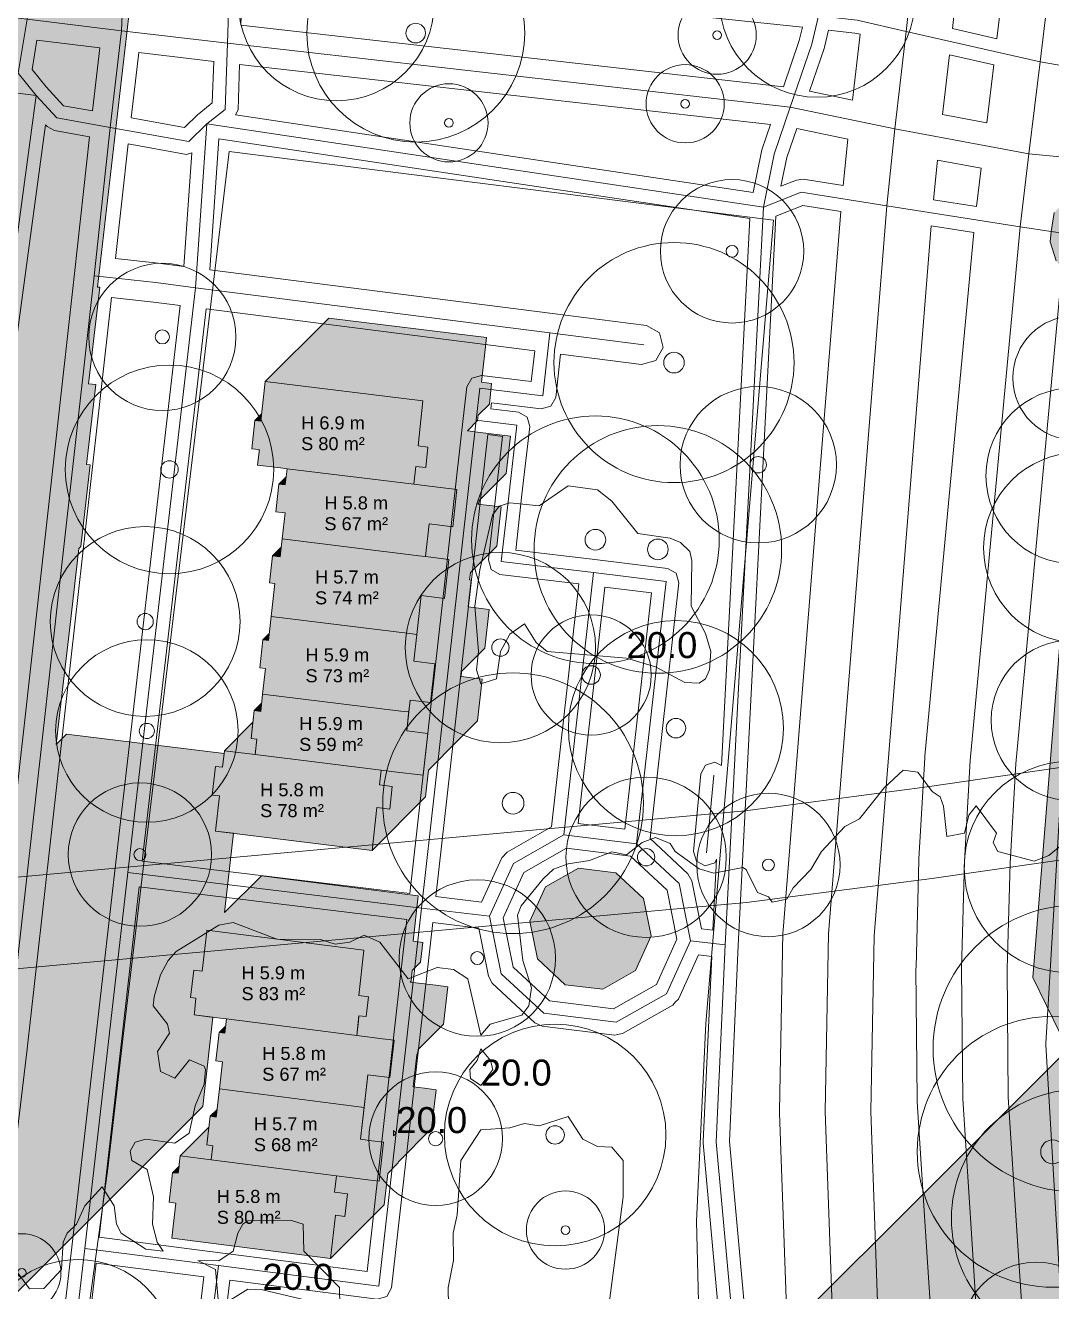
# Model space of a CAD drawing. Header units: metres. Extents: x -8 to 1190, y -11 to 1223.
# Drawn here: x 403.7 to 482.4, y 582.8 to 680 of the extents above; entities that cross this region are included whole.
import ezdxf

# ---------------------------------------------------------------- set-up
doc = ezdxf.new("R2010")
doc.units = ezdxf.units.M
doc.header["$MEASUREMENT"] = 0
for name, color, linetype, lineweight, true_color in [('TPX_BUILDING_AREAS_TEXT', 7, 'CONTINUOUS', 0, 0x000000), ('TPX_BUILDING_HEIGHTS_TEXT', 7, 'CONTINUOUS', 0, 0x000000), ('TPX_BUILDINGS', 7, 'CONTINUOUS', 0, 0x000000), ('TPX_BUILDINGS_HATCH', 7, 'CONTINUOUS', 0, 0xf0f0f0), ('TPX_BUILDINGS_SHADOWS_HATCH', 7, 'CONTINUOUS', 0, 0x000000), ('TPX_BUILDINGS_SHADOWS_OUTLINES', 7, 'CONTINUOUS', 0, 0x000000), ('TPX_CADASTRES', 7, 'CONTINUOUS', 0, 0x646464), ('TPX_CONTOUR_LINES_5M', 7, 'CONTINUOUS', 0, 0x969696), ('TPX_CONTOUR_LINES_5M_TEXT', 7, 'CONTINUOUS', 0, 0x000000), ('TPX_RAILWAYS_AXES', 7, 'CONTINUOUS', 0, 0x464646), ('TPX_ROADS_AXES', 7, 'CONTINUOUS', 0, 0x323232), ('TPX_ROADS_CONTOURS', 7, 'CONTINUOUS', 0, 0x646464), ('TPX_VEGETATION_GREEN_SPACES', 7, 'CONTINUOUS', 0, 0x58ba48), ('TPX_VEGETATION_GREEN_SPACES_HATCH', 7, 'CONTINUOUS', 0, 0x58ba48), ('TPX_VEGETATION_TREES_INDIVIDUAL', 7, 'CONTINUOUS', 0, 0x136734)]:
    doc.layers.add(name, color=color, linetype=linetype, lineweight=lineweight, true_color=true_color)
doc.styles.add('TPX_TEXTE', font='arial.ttf')

# ---------------------------------------------------------------- blocks, each defined once
blk = doc.blocks.new('TREETR007_CR075')
at = {"layer": 'TPX_VEGETATION_TREES_INDIVIDUAL'}
for radius in [7.5, 0.708]:
    blk.add_circle((0, 0, 0.036), radius, dxfattribs=at)
blk = doc.blocks.new('TREETR009_CR099')
at = {"layer": 'TPX_VEGETATION_TREES_INDIVIDUAL'}
for radius in [9.9, 0.917]:
    blk.add_circle((0, 0, 0.036), radius, dxfattribs=at)
blk = doc.blocks.new('TREETR006_CR070')
at = {"layer": 'TPX_VEGETATION_TREES_INDIVIDUAL'}
for radius in [7, 0.583]:
    blk.add_circle((0, 0, 0.036), radius, dxfattribs=at)
blk = doc.blocks.new('TREETR003_CR030')
at = {"layer": 'TPX_VEGETATION_TREES_INDIVIDUAL'}
for radius in [3, 0.333]:
    blk.add_circle((0, 0, 0.036), radius, dxfattribs=at)
blk = doc.blocks.new('TREETR007_CR073')
at = {"layer": 'TPX_VEGETATION_TREES_INDIVIDUAL'}
for radius in [7.3, 0.667]:
    blk.add_circle((0, 0, 0.036), radius, dxfattribs=at)
blk = doc.blocks.new('TREETR009_CR104')
at = {"layer": 'TPX_VEGETATION_TREES_INDIVIDUAL'}
for radius in [10.39, 0.917]:
    blk.add_circle((0, 0, 0.036), radius, dxfattribs=at)
blk = doc.blocks.new('TREETR007_CR085')
at = {"layer": 'TPX_VEGETATION_TREES_INDIVIDUAL'}
for radius in [8.5, 0.708]:
    blk.add_circle((0, 0, 0.036), radius, dxfattribs=at)
blk = doc.blocks.new('TREETR008_CR081')
at = {"layer": 'TPX_VEGETATION_TREES_INDIVIDUAL'}
for radius in [8.11, 0.792]:
    blk.add_circle((0, 0, 0.036), radius, dxfattribs=at)
blk = doc.blocks.new('TREETR008_CR084')
at = {"layer": 'TPX_VEGETATION_TREES_INDIVIDUAL'}
for radius in [8.36, 0.75]:
    blk.add_circle((0, 0, 0.036), radius, dxfattribs=at)
blk = doc.blocks.new('TREETR006_CR073')
at = {"layer": 'TPX_VEGETATION_TREES_INDIVIDUAL'}
for radius in [7.28, 0.625]:
    blk.add_circle((0, 0, 0.036), radius, dxfattribs=at)
blk = doc.blocks.new('TREETR005_CR060')
at = {"layer": 'TPX_VEGETATION_TREES_INDIVIDUAL'}
for radius in [6, 0.5]:
    blk.add_circle((0, 0, 0.036), radius, dxfattribs=at)
blk = doc.blocks.new('TREETR008_CR095')
at = {"layer": 'TPX_VEGETATION_TREES_INDIVIDUAL'}
for radius in [9.5, 0.792]:
    blk.add_circle((0, 0, 0.036), radius, dxfattribs=at)
blk = doc.blocks.new('TREETR008_CR092')
at = {"layer": 'TPX_VEGETATION_TREES_INDIVIDUAL'}
for radius in [9.21, 0.792]:
    blk.add_circle((0, 0, 0.036), radius, dxfattribs=at)
blk = doc.blocks.new('TREETR008_CR083')
at = {"layer": 'TPX_VEGETATION_TREES_INDIVIDUAL'}
for radius in [8.25, 0.75]:
    blk.add_circle((0, 0, 0.036), radius, dxfattribs=at)
blk = doc.blocks.new('TREETR005_CR055')
at = {"layer": 'TPX_VEGETATION_TREES_INDIVIDUAL'}
for radius in [5.5, 0.458]:
    blk.add_circle((0, 0, 0.036), radius, dxfattribs=at)
blk = doc.blocks.new('TREETR006_CR075')
at = {"layer": 'TPX_VEGETATION_TREES_INDIVIDUAL'}
for radius in [7.5, 0.625]:
    blk.add_circle((0, 0, 0.036), radius, dxfattribs=at)
blk = doc.blocks.new('TREETR006_CR048')
at = {"layer": 'TPX_VEGETATION_TREES_INDIVIDUAL'}
for radius in [4.76, 0.583]:
    blk.add_circle((0, 0, 0.036), radius, dxfattribs=at)
blk = doc.blocks.new('TREETR007_CR059')
at = {"layer": 'TPX_VEGETATION_TREES_INDIVIDUAL'}
for radius in [5.86, 0.708]:
    blk.add_circle((0, 0, 0.036), radius, dxfattribs=at)
blk = doc.blocks.new('TREETR007_CR046')
at = {"layer": 'TPX_VEGETATION_TREES_INDIVIDUAL'}
for radius in [4.61, 0.708]:
    blk.add_circle((0, 0, 0.036), radius, dxfattribs=at)
blk = doc.blocks.new('TREETR007_CR080')
at = {"layer": 'TPX_VEGETATION_TREES_INDIVIDUAL'}
for radius in [8, 0.667]:
    blk.add_circle((0, 0, 0.036), radius, dxfattribs=at)
blk = doc.blocks.new('TREETR005_CR057')
at = {"layer": 'TPX_VEGETATION_TREES_INDIVIDUAL'}
for radius in [5.65, 0.542]:
    blk.add_circle((0, 0, 0.036), radius, dxfattribs=at)
blk = doc.blocks.new('TREETR006_CR060')
at = {"layer": 'TPX_VEGETATION_TREES_INDIVIDUAL'}
for radius in [6, 0.625]:
    blk.add_circle((0, 0, 0.036), radius, dxfattribs=at)
blk = doc.blocks.new('TREETR009_CR110')
at = {"layer": 'TPX_VEGETATION_TREES_INDIVIDUAL'}
for radius in [11, 0.917]:
    blk.add_circle((0, 0, 0.036), radius, dxfattribs=at)
blk = doc.blocks.new('TREETR007_CR062')
at = {"layer": 'TPX_VEGETATION_TREES_INDIVIDUAL'}
for radius in [6.15, 0.667]:
    blk.add_circle((0, 0, 0.036), radius, dxfattribs=at)
blk = doc.blocks.new('TREETR007_CR068')
at = {"layer": 'TPX_VEGETATION_TREES_INDIVIDUAL'}
for radius in [6.75, 0.667]:
    blk.add_circle((0, 0, 0.036), radius, dxfattribs=at)
blk = doc.blocks.new('TREETR005_CR051')
at = {"layer": 'TPX_VEGETATION_TREES_INDIVIDUAL'}
for radius in [5.13, 0.542]:
    blk.add_circle((0, 0, 0.036), radius, dxfattribs=at)
blk = doc.blocks.new('TREETR008_CR100')
at = {"layer": 'TPX_VEGETATION_TREES_INDIVIDUAL'}
for radius in [10, 0.833]:
    blk.add_circle((0, 0, 0.036), radius, dxfattribs=at)

msp = doc.modelspace()

# ---------------------------------------------------------------- hatches: boundary and pattern name
at = {"layer": 'TPX_BUILDINGS_HATCH'}
for points in [[(421.289, 649.675), (421.05, 647.512), (421.618, 647.439), (421.605, 647.31), (421.492, 646.259), (423.248, 646.04), (423.77, 645.979), (433.496, 644.786), (433.647, 646.156), (434.402, 646.058), (434.571, 647.64), (433.808, 647.736), (434.186, 651.174), (422.083, 652.658), (421.741, 649.62), (421.289, 649.675)], [(423.137, 644.794), (422.907, 642.668), (423.608, 642.581), (423.387, 640.595), (433.86, 639.302), (434.374, 639.239), (434.653, 641.745), (436.471, 641.518), (436.795, 644.379), (434.481, 644.662), (433.496, 644.786), (423.77, 645.979), (423.624, 644.736), (423.137, 644.794)], [(422.636, 639.29), (422.403, 637.21), (422.82, 637.159), (422.535, 634.641), (433.176, 633.33), (433.717, 633.262), (434.048, 636.24), (435.832, 636.016), (436.165, 639.017), (434.374, 639.239), (433.86, 639.302), (423.387, 640.595), (423.228, 639.223), (422.636, 639.29)], [(421.905, 632.858), (421.666, 630.696), (422.099, 630.649), (421.882, 628.687), (432.495, 627.381), (433.096, 627.316), (433.2, 628.226), (434.77, 628.033), (435.101, 631.01), (433.485, 631.216), (433.717, 633.262), (433.176, 633.33), (422.535, 634.641), (422.33, 632.809), (421.905, 632.858)], [(421.242, 627.42), (421.003, 625.292), (421.447, 625.236), (421.315, 624.043), (430.987, 622.86), (431.964, 622.734), (434.197, 622.466), (434.56, 625.67), (432.939, 625.863), (433.096, 627.316), (432.495, 627.381), (421.882, 628.687), (421.732, 627.351), (421.242, 627.42)], [(418.265, 623.139), (418.017, 620.941), (418.567, 620.874), (418.264, 618.179), (430.279, 616.698), (430.647, 619.995), (431.632, 619.87), (431.83, 621.586), (430.861, 621.714), (430.987, 622.86), (421.315, 624.043), (418.955, 624.338), (418.806, 623.071), (418.265, 623.139)], [(416.596, 607.51), (416.349, 605.415), (416.766, 605.364), (416.643, 604.242), (416.619, 604.087), (417.756, 603.94), (419.104, 603.775), (429.1, 602.496), (429.231, 603.62), (429.276, 604.01), (429.826, 603.944), (430, 605.47), (429.256, 605.559), (429.655, 609.048), (417.611, 610.58), (417.58, 610.274), (417.242, 607.432), (416.596, 607.51)], [(418.556, 602.737), (418.298, 600.547), (418.804, 600.482), (418.563, 598.4), (429.677, 596.982), (429.966, 599.478), (430.781, 599.383), (431.652, 599.266), (431.984, 602.129), (431.078, 602.249), (429.1, 602.496), (419.104, 603.775), (418.973, 602.685), (418.556, 602.737)], [(417.861, 596.301), (417.605, 594.101), (418.049, 594.044), (417.924, 592.968), (427.547, 591.739), (429.961, 591.433), (430.813, 591.324), (431.16, 594.305), (430.265, 594.416), (429.393, 594.533), (429.677, 596.982), (418.563, 598.4), (418.316, 596.236), (417.861, 596.301)], [(414.965, 591.971), (414.698, 589.71), (415.231, 589.64), (415.018, 587.875), (414.909, 586.952), (427.097, 585.396), (427.486, 588.709), (428.187, 588.622), (428.391, 590.35), (427.403, 590.485), (427.547, 591.739), (417.924, 592.968), (415.564, 593.263), (415.406, 591.925), (414.965, 591.971)]]:
    msp.add_hatch(color=256, dxfattribs=at).paths.add_polyline_path(points)
at = {"layer": 'TPX_BUILDINGS_SHADOWS_HATCH'}
h = msp.add_hatch(color=256, dxfattribs=at)
h.paths.add_polyline_path([(314.631, 689.801), (306.217, 681.387), (313.744, 680.389), (314.082, 683.23), (321.545, 682.251), (318.252, 654.847), (321.789, 658.384), (321.875, 659.2), (320.164, 659.406), (320.848, 665.747), (328.81, 664.805), (330.033, 665.277), (330.669, 665.427), (331.979, 665.529), (333.281, 665.376), (334.539, 664.971), (335.691, 664.322), (336.217, 663.916), (344.054, 662.991), (343.363, 656.649), (342.202, 656.789), (338.085, 617.695), (342.362, 621.973), (343.456, 633.691), (350.172, 632.996), (356.086, 632.377), (356.454, 635.928), (362.325, 635.31), (361.627, 627.757), (368.194, 627.074), (366.936, 613.567), (368.053, 614.684), (369.781, 629.577), (376.276, 628.761), (375.137, 618.987), (378.996, 618.505), (379.727, 624.788), (380.437, 630.87), (381.165, 637.129), (381.599, 640.907), (381.166, 640.961), (374.506, 634.302), (371.117, 634.655), (371.385, 637.516), (372.083, 645.068), (366.212, 645.686), (362.822, 642.295), (359.788, 642.613), (358.021, 640.845), (354.166, 641.244), (355.349, 652.47), (350.629, 653), (344.802, 653.651), (347.461, 679.249), (353.291, 678.587), (359.243, 677.919), (356.581, 652.332), (356.97, 652.721), (357.038, 653.349), (363.62, 652.565), (363.119, 647.971), (362.886, 645.821), (365.29, 648.226), (365.524, 650.375), (366.024, 654.969), (359.942, 655.694), (367.493, 663.244), (368.234, 669.763), (366.503, 669.988), (365.669, 662.645), (361.001, 663.236), (361.6, 668.544), (358.726, 668.902), (359.652, 677.026), (367.193, 676.077), (378.316, 674.695), (375.249, 647.759), (378.766, 651.276), (378.778, 651.376), (392.412, 649.677), (393.475, 658.823), (387.031, 659.629), (381.765, 654.363), (382.43, 660.204), (380.496, 660.446), (382.084, 674.157), (401.084, 671.791), (398.425, 648.932), (397.553, 641.384), (397.98, 641.324), (397.264, 635.125), (397.477, 635.095), (396.752, 628.825), (395.995, 622.3), (395.319, 616.463), (394.571, 610.072), (378.258, 612.106), (374.399, 612.588), (371.674, 612.93), (364.801, 606.057), (361.261, 606.489), (360.979, 606.207), (356.113, 606.788), (356.236, 607.882), (349.471, 608.709), (350.019, 613.328), (342.973, 614.221), (343.121, 615.453), (338.239, 616.074), (337.131, 614.965), (331.512, 615.684), (331.052, 615.737), (328.086, 612.77), (327.703, 612.818), (322.874, 607.989), (322.893, 608.148), (317.584, 608.829), (312.846, 604.092), (318.155, 603.41), (318.007, 602.179), (324.585, 601.336), (324.734, 602.568), (329.615, 601.947), (329.467, 600.715), (336.513, 599.822), (334.173, 580.099), (335.193, 579.972), (334.182, 571.483), (335.717, 569.865), (332.312, 541.146), (345.818, 554.652), (349.222, 583.371), (347.687, 584.988), (347.692, 585.024), (344.66, 585.392), (344.427, 583.242), (336.971, 584.154), (338.598, 598.611), (346.054, 597.699), (351.786, 597.014), (357.734, 596.288), (358.083, 599.339), (372.399, 597.594), (378.122, 596.907), (391.605, 595.265), (388.576, 568.349), (388.136, 564.448), (387.331, 557.273), (386.616, 550.959), (384.67, 533.723), (395.418, 544.471), (397.364, 561.708), (397.717, 562.061), (398.432, 568.375), (399.237, 575.549), (396.152, 575.924), (417.285, 597.057), (418.055, 603.904), (416.619, 604.087), (416.643, 604.242), (416.766, 605.364), (416.349, 605.415), (416.596, 607.51), (417.242, 607.432), (417.58, 610.274), (417.611, 610.58), (429.655, 609.048), (429.256, 605.559), (430, 605.47), (429.826, 603.944), (429.276, 604.01), (429.1, 602.496), (431.078, 602.249), (431.984, 602.129), (431.652, 599.266), (430.781, 599.383), (429.966, 599.478), (429.393, 594.533), (430.265, 594.416), (431.16, 594.305), (430.813, 591.324), (429.961, 591.433), (427.547, 591.739), (427.403, 590.485), (428.391, 590.35), (428.187, 588.622), (427.486, 588.709), (427.097, 585.396), (431.198, 589.497), (431.483, 591.917), (432.288, 592.723), (432.299, 592.809), (434.844, 595.354), (435.191, 598.336), (434.295, 598.447), (433.424, 598.564), (433.707, 601.012), (433.778, 601.083), (433.819, 601.432), (435.753, 603.367), (436.086, 606.23), (435.179, 606.35), (433.201, 606.597), (433.272, 606.668), (433.367, 607.486), (433.998, 608.116), (434.172, 609.642), (433.428, 609.731), (433.827, 613.22), (421.783, 614.752), (418.958, 611.928), (419.642, 618.009), (418.264, 618.179), (418.567, 620.874), (418.017, 620.941), (418.265, 623.139), (418.806, 623.071), (418.932, 624.142), (406.831, 625.616), (406.037, 624.822), (406.35, 627.493), (407.079, 633.787), (407.783, 639.856), (407.924, 639.998), (408.65, 646.268), (408.374, 646.305), (409.082, 652.426), (408.531, 652.501), (409.385, 659.892), (409.2, 659.915), (411.832, 682.539), (392.832, 684.905), (384.268, 676.34), (384.821, 681.201), (375.059, 682.413), (375.254, 684.138), (370.657, 684.716), (371.193, 689.869), (365.616, 690.495), (365.666, 690.961), (359.836, 691.623), (352.882, 684.669), (353.107, 686.621), (352.52, 687.323), (352.041, 687.382), (352.179, 688.589), (334.194, 690.849), (330.82, 687.475), (331.373, 692.08), (323.91, 693.059), (319.948, 689.096), (314.631, 689.801)])
h.paths.add_polyline_path([(323.895, 677.65), (324.194, 680.218), (325.221, 680.828), (325.355, 682.01), (343.34, 679.75), (343.202, 678.544), (343.681, 678.484), (344.269, 677.782), (343.909, 674.671), (343.038, 674.201), (342.275, 674.297), (341.392, 666.541), (324.428, 668.674), (325.282, 676.113), (324.752, 676.172), (323.895, 677.65)], flags=16)
for points in [[(426.962, 657.537), (422.083, 652.658), (434.186, 651.174), (433.808, 647.736), (434.571, 647.64), (434.402, 646.058), (433.647, 646.156), (433.496, 644.786), (434.481, 644.662), (436.795, 644.379), (436.471, 641.518), (434.653, 641.745), (434.374, 639.239), (436.165, 639.017), (435.832, 636.016), (434.048, 636.24), (433.717, 633.262), (433.485, 631.216), (435.101, 631.01), (434.77, 628.033), (433.2, 628.226), (433.084, 627.206), (432.939, 625.863), (434.56, 625.67), (434.197, 622.466), (431.964, 622.734), (430.987, 622.86), (430.861, 621.714), (431.83, 621.586), (431.632, 619.87), (430.647, 619.995), (430.279, 616.698), (434.381, 620.799), (434.609, 622.847), (435.733, 623.972), (435.737, 624.006), (438.369, 626.638), (438.732, 629.842), (437.111, 630.035), (437.152, 630.415), (438.942, 632.204), (439.273, 635.182), (437.657, 635.388), (437.889, 637.434), (437.765, 637.449), (437.828, 638.012), (439.862, 640.046), (440.196, 643.048), (438.405, 643.27), (438.475, 643.341), (438.498, 643.544), (440.573, 645.619), (440.897, 648.48), (438.583, 648.763), (437.598, 648.887), (438.376, 649.665), (438.421, 650.077), (439.281, 650.937), (439.45, 652.519), (438.687, 652.615), (439.065, 656.053), (426.962, 657.537)], [(421.805, 650.191), (421.289, 649.675), (421.741, 649.62), (421.805, 650.191)], [(423.697, 645.354), (423.137, 644.794), (423.624, 644.736), (423.697, 645.354)], [(423.315, 639.969), (422.636, 639.29), (423.228, 639.223), (423.315, 639.969)], [(422.39, 633.343), (421.905, 632.858), (422.33, 632.809), (422.39, 633.343)], [(421.802, 627.98), (421.242, 627.42), (421.732, 627.351), (421.802, 627.98)], [(421.141, 626.524), (418.955, 624.338), (421.315, 624.043), (421.447, 625.236), (421.003, 625.292), (421.141, 626.524)], [(419.037, 603.217), (418.556, 602.737), (418.973, 602.685), (419.037, 603.217)], [(411.529, 548.927), (408.701, 546.099), (454.132, 540.633), (453.323, 533.365), (449.268, 497.036), (448.824, 493.042), (446.533, 472.525), (449.362, 475.353), (451.652, 495.87), (452.097, 499.864), (452.54, 503.834), (509.556, 560.851), (513.614, 597.169), (483.07, 600.841), (452.545, 570.316), (451.802, 570.398), (451.731, 570.327), (452.031, 573.366), (449.535, 573.652), (448.293, 572.41), (447.685, 572.48), (447.615, 572.409), (447.014, 572.474), (447.185, 574.229), (443.994, 574.582), (442.421, 573.009), (441.529, 573.107), (441.724, 574.983), (438.673, 575.322), (437.106, 573.755), (433.738, 574.124), (433.907, 575.855), (430.849, 576.193), (429.274, 574.619), (429.186, 574.55), (428.363, 574.643), (428.534, 576.364), (425.484, 576.703), (424.048, 575.268), (422.844, 575.405), (422.99, 576.901), (419.951, 577.232), (418.233, 575.514), (417.13, 575.632), (416.28, 574.782), (413.629, 575.071), (409.387, 570.828), (412.789, 570.457), (412.888, 571.389), (414.433, 571.224), (414.345, 570.283), (415.68, 570.137), (415.991, 573.272), (419.031, 572.941), (418.884, 571.445), (420.264, 571.288), (421.306, 571.177), (421.453, 572.673), (424.503, 572.333), (424.332, 570.613), (425.155, 570.519), (426.576, 570.371), (426.747, 572.091), (429.806, 571.754), (429.637, 570.023), (431.838, 569.782), (434.401, 569.501), (434.572, 571.221), (437.623, 570.882), (437.428, 569.006), (439.85, 568.737), (440.034, 570.622), (443.225, 570.27), (443.054, 568.515), (443.655, 568.449), (445.363, 568.254), (445.505, 569.622), (448, 569.336), (447.701, 566.296), (449.363, 566.113), (449.448, 567.031), (451.12, 566.838), (451.03, 565.942), (454.194, 565.595), (452.956, 553.14), (449.87, 553.483), (449.814, 552.917), (448.02, 553.115), (448.073, 553.692), (446.455, 553.874), (446.725, 556.527), (445.726, 556.636), (445.651, 555.859), (443.634, 556.086), (443.709, 556.863), (442.508, 556.994), (440.296, 557.243), (440.231, 556.606), (438.975, 556.746), (429.049, 546.819), (411.529, 548.927)], [(418.383, 596.823), (417.861, 596.301), (418.316, 596.236), (418.383, 596.823)], [(417.764, 595.462), (415.564, 593.263), (417.924, 592.968), (418.049, 594.044), (417.605, 594.101), (417.764, 595.462)], [(415.472, 592.477), (414.965, 591.971), (415.406, 591.925), (415.472, 592.477)]]:
    msp.add_hatch(color=256, dxfattribs=at).paths.add_polyline_path(points)
at = {"layer": 'TPX_VEGETATION_GREEN_SPACES_HATCH'}
for points in [[(485.173, 658.837), (480.981, 606.952), (485.167, 598.365), (487.725, 560.649), (493.856, 524.317), (498.035, 499.549), (528.201, 368.53), (531.195, 359.156), (533.69, 352.08), (538.489, 339.657), (542.119, 330.651), (546.853, 319.777), (550.395, 311.659), (553.18, 305.838), (553.531, 304.528), (553.618, 302.006), (553.863, 300.567), (556.085, 296.511), (556.977, 295.065), (558.346, 293.788), (560.241, 292.981), (561.844, 292.864), (563.773, 293.227), (629.441, 305.319), (630.793, 305.097), (633.016, 304.286), (634.165, 304.2), (637.276, 304.842), (641.847, 305.759), (641.278, 308.939), (640.788, 311.712), (640.143, 315.322), (638.409, 325.707), (627.556, 383.883), (627.183, 385.866), (577.651, 647.804), (577.744, 650.22), (579.371, 655.298), (579.386, 657.35), (577.829, 665.084), (569.476, 709.592), (560.894, 753.355), (558.081, 754.878), (556.945, 755.497), (556.364, 755.808), (540.32, 763.566), (542.605, 759.353), (546.753, 750.964), (549.634, 742.691), (551.15, 735.131), (551.954, 725.298), (551.369, 716.461), (550.268, 708.825), (548.186, 701.591), (545.577, 694.727), (541.153, 686.802), (534.654, 679.93), (527.543, 674.306), (520.372, 670.141), (513.716, 667.444), (507.252, 666.011), (499.567, 665.12), (492.259, 665.226), (489.727, 665.63), (487.349, 666.001), (484.3, 666.26), (483.235, 666.251), (482.623, 665.634), (482.382, 664.174), (482.317, 663.388), (482.776, 661.919), (485.173, 658.837)], [(443.593, 613.911), (442.393, 611.258), (442.969, 608.379), (445.098, 606.395), (447.978, 606.05), (450.492, 607.472), (451.689, 610.136), (451.116, 613.004), (448.979, 614.986), (446.107, 615.333), (443.593, 613.911)]]:
    msp.add_hatch(color=256, dxfattribs=at).paths.add_polyline_path(points)

# ---------------------------------------------------------------- linework, layer by layer
at = {"layer": 'TPX_BUILDINGS', "elevation": 0.042}
for points in [[(421.289, 649.675), (421.05, 647.512), (421.618, 647.439), (421.605, 647.31), (421.492, 646.259), (423.248, 646.04), (423.77, 645.979), (433.496, 644.786), (433.647, 646.156), (434.402, 646.058), (434.571, 647.64), (433.808, 647.736), (434.186, 651.174), (422.083, 652.658), (421.741, 649.62)], [(423.137, 644.794), (422.907, 642.668), (423.608, 642.581), (423.387, 640.595), (433.86, 639.302), (434.374, 639.239), (434.653, 641.745), (436.471, 641.518), (436.795, 644.379), (434.481, 644.662), (433.496, 644.786), (423.77, 645.979), (423.624, 644.736)], [(422.636, 639.29), (422.403, 637.21), (422.82, 637.159), (422.535, 634.641), (433.176, 633.33), (433.717, 633.262), (434.048, 636.24), (435.832, 636.016), (436.165, 639.017), (434.374, 639.239), (433.86, 639.302), (423.387, 640.595), (423.228, 639.223)], [(421.905, 632.858), (421.666, 630.696), (422.099, 630.649), (421.882, 628.687), (432.495, 627.381), (433.096, 627.316), (433.2, 628.226), (434.77, 628.033), (435.101, 631.01), (433.485, 631.216), (433.717, 633.262), (433.176, 633.33), (422.535, 634.641), (422.33, 632.809)], [(421.242, 627.42), (421.003, 625.292), (421.447, 625.236), (421.315, 624.043), (430.987, 622.86), (431.964, 622.734), (434.197, 622.466), (434.56, 625.67), (432.939, 625.863), (433.096, 627.316), (432.495, 627.381), (421.882, 628.687), (421.732, 627.351)], [(418.265, 623.139), (418.017, 620.941), (418.567, 620.874), (418.264, 618.179), (430.279, 616.698), (430.647, 619.995), (431.632, 619.87), (431.83, 621.586), (430.861, 621.714), (430.987, 622.86), (421.315, 624.043), (418.955, 624.338), (418.806, 623.071)], [(416.596, 607.51), (416.349, 605.415), (416.766, 605.364), (416.643, 604.242), (416.619, 604.087), (417.756, 603.94), (419.104, 603.775), (429.1, 602.496), (429.231, 603.62), (429.276, 604.01), (429.826, 603.944), (430, 605.47), (429.256, 605.559), (429.655, 609.048), (417.611, 610.58), (417.58, 610.274), (417.242, 607.432)], [(418.556, 602.737), (418.298, 600.547), (418.804, 600.482), (418.563, 598.4), (429.677, 596.982), (429.966, 599.478), (430.781, 599.383), (431.652, 599.266), (431.984, 602.129), (431.078, 602.249), (429.1, 602.496), (419.104, 603.775), (418.973, 602.685)], [(417.861, 596.301), (417.605, 594.101), (418.049, 594.044), (417.924, 592.968), (427.547, 591.739), (429.961, 591.433), (430.813, 591.324), (431.16, 594.305), (430.265, 594.416), (429.393, 594.533), (429.677, 596.982), (418.563, 598.4), (418.316, 596.236)], [(414.965, 591.971), (414.698, 589.71), (415.231, 589.64), (415.018, 587.875), (414.909, 586.952), (427.097, 585.396), (427.486, 588.709), (428.187, 588.622), (428.391, 590.35), (427.403, 590.485), (427.547, 591.739), (417.924, 592.968), (415.564, 593.263), (415.406, 591.925)]]:
    msp.add_lwpolyline(points, close=True, dxfattribs=at)
at = {"layer": 'TPX_BUILDINGS_SHADOWS_OUTLINES', "elevation": 0.039}
for points in [[(396.152, 575.924), (417.285, 597.057), (418.055, 603.904), (416.619, 604.087), (416.643, 604.242), (416.766, 605.364), (416.349, 605.415), (416.596, 607.51), (417.242, 607.432), (417.58, 610.274), (417.611, 610.58), (429.655, 609.048), (429.256, 605.559), (430, 605.47), (429.826, 603.944), (429.276, 604.01), (429.1, 602.496), (431.078, 602.249), (431.984, 602.129), (431.652, 599.266), (430.781, 599.383), (429.966, 599.478), (429.393, 594.533), (430.265, 594.416), (431.16, 594.305), (430.813, 591.324), (429.961, 591.433), (427.547, 591.739), (427.403, 590.485), (428.391, 590.35), (428.187, 588.622), (427.486, 588.709), (427.097, 585.396), (431.198, 589.497), (431.483, 591.917), (432.288, 592.723), (432.299, 592.809), (434.844, 595.354), (435.191, 598.336), (434.295, 598.447), (433.424, 598.564), (433.707, 601.012), (433.778, 601.083), (433.819, 601.432), (435.753, 603.367), (436.086, 606.23), (435.179, 606.35), (433.201, 606.597), (433.272, 606.668), (433.367, 607.486), (433.998, 608.116), (434.172, 609.642), (433.428, 609.731), (433.827, 613.22), (421.783, 614.752), (418.958, 611.928), (419.642, 618.009), (418.264, 618.179), (418.567, 620.874), (418.017, 620.941), (418.265, 623.139), (418.806, 623.071), (418.932, 624.142), (406.831, 625.616), (406.037, 624.822), (406.35, 627.493), (407.079, 633.787), (407.783, 639.856), (407.924, 639.998), (408.65, 646.268), (408.374, 646.305), (409.082, 652.426), (408.531, 652.501), (409.385, 659.892), (409.2, 659.915), (411.832, 682.539)], [(483.07, 600.841), (452.545, 570.316)]]:
    msp.add_lwpolyline(points, dxfattribs=at)
for points in [[(426.962, 657.537), (422.083, 652.658), (434.186, 651.174), (433.808, 647.736), (434.571, 647.64), (434.402, 646.058), (433.647, 646.156), (433.496, 644.786), (434.481, 644.662), (436.795, 644.379), (436.471, 641.518), (434.653, 641.745), (434.374, 639.239), (436.165, 639.017), (435.832, 636.016), (434.048, 636.24), (433.717, 633.262), (433.485, 631.216), (435.101, 631.01), (434.77, 628.033), (433.2, 628.226), (433.084, 627.206), (432.939, 625.863), (434.56, 625.67), (434.197, 622.466), (431.964, 622.734), (430.987, 622.86), (430.861, 621.714), (431.83, 621.586), (431.632, 619.87), (430.647, 619.995), (430.279, 616.698), (434.381, 620.799), (434.609, 622.847), (435.733, 623.972), (435.737, 624.006), (438.369, 626.638), (438.732, 629.842), (437.111, 630.035), (437.152, 630.415), (438.942, 632.204), (439.273, 635.182), (437.657, 635.388), (437.889, 637.434), (437.765, 637.449), (437.828, 638.012), (439.862, 640.046), (440.196, 643.048), (438.405, 643.27), (438.475, 643.341), (438.498, 643.544), (440.573, 645.619), (440.897, 648.48), (438.583, 648.763), (437.598, 648.887), (438.376, 649.665), (438.421, 650.077), (439.281, 650.937), (439.45, 652.519), (438.687, 652.615), (439.065, 656.053)], [(421.805, 650.191), (421.289, 649.675), (421.741, 649.62)], [(423.697, 645.354), (423.137, 644.794), (423.624, 644.736)], [(423.315, 639.969), (422.636, 639.29), (423.228, 639.223)], [(422.39, 633.343), (421.905, 632.858), (422.33, 632.809)], [(421.802, 627.98), (421.242, 627.42), (421.732, 627.351)], [(421.141, 626.524), (418.955, 624.338), (421.315, 624.043), (421.447, 625.236), (421.003, 625.292)], [(419.037, 603.217), (418.556, 602.737), (418.973, 602.685)], [(418.383, 596.823), (417.861, 596.301), (418.316, 596.236)], [(417.764, 595.462), (415.564, 593.263), (417.924, 592.968), (418.049, 594.044), (417.605, 594.101)], [(415.472, 592.477), (414.965, 591.971), (415.406, 591.925)]]:
    msp.add_lwpolyline(points, close=True, dxfattribs=at)
at = {"layer": 'TPX_CADASTRES', "elevation": 0.024}
msp.add_lwpolyline([(400.616, 518.416), (393.867, 448.092), (482.607, 436.921), (485.357, 436.574), (483.078, 445.099), (478.163, 464.492), (475.089, 476.313), (467.627, 505.179), (462.316, 525.877), (460.386, 540.726), (457.242, 564.905), (455.415, 578.964), (455.169, 588.255), (455.902, 603.412), (456.208, 607.043), (457.672, 624.448), (461.088, 665.043), (419.325, 670.311), (413.261, 619.815), (411.737, 607.122), (411.215, 602.653), (410.004, 592.295), (402.077, 534.14)], close=True, dxfattribs=at)
at = {"layer": 'TPX_CONTOUR_LINES_5M', "elevation": 0.048}
for points in [[(445.33, 644.669), (443.095, 643.118), (440.86, 643.354), (440.035, 643.107), (439.519, 642.41), (438.537, 638.227), (438.174, 635.439), (438.446, 631.953), (438.289, 630.559), (438.625, 629.475), (439.824, 629.862), (440.132, 631.953), (440.86, 633.274), (441.977, 634.072), (442.876, 632.65), (443.723, 631.953), (449.8, 631.446), (452.035, 630.786), (454.27, 629.569), (455.388, 629.537), (455.854, 629.862), (456.16, 630.559), (456.274, 631.953), (455.864, 633.347), (454.766, 635.439), (454.825, 638.924), (454.659, 639.621), (453.947, 640.319), (453.153, 640.643), (450.67, 641.016), (448.683, 643.492), (447.565, 644.353), (445.33, 644.669)], [(485.132, 618.707), (482.208, 616.304), (481.09, 615.882), (478.301, 616.616), (477.929, 617.313), (478.197, 618.01), (476.62, 620.114), (476.072, 619.404), (475.747, 618.01), (474.385, 617.774), (474.131, 620.102), (473.869, 620.799), (473.268, 621.224), (472.15, 622.685), (471.033, 622.845), (469.573, 621.496), (467.68, 619.121), (466.563, 618.52), (464.773, 616.616), (463.958, 615.222), (462.58, 613.827), (462.093, 612.948), (460.975, 612.717), (460.708, 613.13), (459.858, 613.47), (458.997, 615.222), (458.74, 615.383), (456.505, 614.947), (455.388, 615.284), (453.548, 616.616), (453.153, 617.219), (452.035, 617.676), (451.014, 617.313), (449.8, 616.352), (448.683, 616.588), (446.976, 615.919), (445.33, 615.655), (444.212, 615.247), (443.41, 614.525), (441.728, 612.433), (441.441, 611.736), (441.854, 608.25), (442.508, 606.159), (442.312, 604.765), (441.773, 604.068), (439.35, 603.37), (438.625, 602.529), (437.63, 606.856), (436.539, 607.553), (435.272, 607.71), (433.037, 606.854), (430.872, 609.645), (429.685, 610.203), (428.567, 609.645), (427.45, 609.511), (426.332, 609.852), (422.98, 609.898), (419.627, 611.153), (418.51, 610.956), (415.253, 608.947), (414.623, 608.25), (414.04, 607.161), (413.567, 605.462), (413.481, 604.765), (414.589, 603.37), (414.735, 602.673), (413.82, 601.279), (414.04, 599.73), (415.157, 599.216), (416.275, 600.619), (417.392, 600.154), (417.495, 599.885), (417.392, 598.767), (416.693, 597.096), (416.255, 595.005), (415.157, 594.235), (412.922, 594.546), (412.114, 594.308), (411.712, 593.61), (411.853, 592.913), (413.028, 592.216), (413.509, 590.125), (413.425, 588.033), (413.789, 586.639), (414.241, 585.942), (412.922, 586.097), (411.021, 587.336), (410.671, 588.033), (410.498, 589.428), (409.569, 590.884), (408.25, 589.428), (407.59, 588.033), (406.881, 587.336), (406.585, 586.639), (406.455, 584.548), (405.099, 583.077), (403.982, 583.065), (402.402, 585.245)], [(438.625, 601.483), (438.335, 600.582), (437.77, 599.885), (437.835, 599.188), (438.625, 598.651), (439.558, 599.885), (439.372, 600.582), (438.625, 601.483)], [(441.977, 595.749), (440.86, 595.408), (438.625, 595.253), (437.083, 592.913), (436.819, 588.731), (436.512, 587.336), (436.518, 585.245), (436.117, 583.153), (436.165, 580.365)], [(448.456, 581.759), (449.556, 590.125), (449.535, 592.913), (448.683, 593.921), (447.565, 593.983), (446.448, 594.541), (445.33, 596.271), (443.095, 595.575), (441.977, 595.749)], [(431.92, 595.201), (431.92, 594.787), (432.139, 595.005), (431.92, 595.201)], [(420.745, 588.288), (420.354, 588.033), (419.974, 587.336), (419.627, 585.941), (418.51, 585.197), (416.913, 585.245), (418.259, 584.548), (418.51, 581.657), (420.745, 583.027), (421.862, 582.981), (425.215, 582.203), (426.332, 581.222), (427.45, 581.335), (427.796, 581.759), (427.777, 583.153), (425.043, 585.942), (424.994, 588.033), (424.097, 588.303), (420.745, 588.288)]]:
    msp.add_lwpolyline(points, dxfattribs=at)
at = {"layer": 'TPX_RAILWAYS_AXES', "elevation": 0.033}
for points in [[(801.651, 602.398), (776.786, 621.193), (749.357, 635.862), (720.038, 646.059), (689.533, 651.534), (658.585, 652.14), (627.948, 647.883), (607.345, 644.704), (585.436, 641.044), (543.517, 633.587), (499.673, 625.755), (485.719, 623.443), (472.867, 621.574), (458.895, 619.741), (390.674, 613.526), (384.337, 613.125), (375.243, 612.66), (361.212, 612.539), (345.747, 613.277), (327.616, 614.479), (115.907, 640.805), (20.843, 652.81), (0, 656.191)], [(0, 650.09), (20.038, 646.843), (115.209, 634.818), (326.884, 607.724), (345.002, 606.289), (360.599, 605.536), (374.771, 605.645), (384.03, 606.102), (390.562, 606.48), (459.005, 612.701), (473.243, 614.54), (486.391, 616.432), (586.621, 634.12), (609.175, 637.898), (629.543, 641.044), (659.266, 645.27), (689.312, 644.807), (718.956, 639.659), (747.481, 629.943), (774.211, 615.902), (798.508, 597.87)]]:
    msp.add_lwpolyline(points, dxfattribs=at)
at = {"layer": 'TPX_ROADS_AXES', "elevation": 0.03}
for points in [[(446.694, 774.65), (454.482, 767.948), (461.864, 759.574), (466.416, 753.962), (469.221, 750.355), (471.555, 745.934), (473.862, 737.686), (474.633, 730.837), (474.756, 720.751), (473.952, 703.462), (471.995, 686.166), (471.273, 679.517), (470.399, 672.05)], [(419.576, 755.183), (411.339, 686.499), (411.055, 679.562)], [(480.675, 670.135), (481.543, 677.186), (483.727, 695.342), (485.358, 710.076)], [(545.438, 705.833), (543.426, 700.307), (541.021, 694.7), (537.668, 689.456), (533.966, 684.785), (529.541, 680.842), (524.825, 677.106), (518.694, 673.462), (512.076, 670.785), (504.991, 669.137), (497.471, 668.641), (491.379, 668.954), (487.892, 669.432), (480.675, 670.135)], [(411.055, 679.562), (403.808, 680.465), (274.922, 695.514), (269.493, 696.156)], [(404.52, 684.787), (411.339, 686.499), (416.511, 687.787), (417.953, 685.619), (419.331, 683.389), (419.175, 678.611), (419.001, 673.542), (417.61, 672.431), (416.216, 671.078), (410.191, 672.166), (406.091, 672.902), (404.517, 674.614), (273.908, 690.868), (272.157, 690.662)], [(368.482, 377.896), (376.007, 443.731), (376.122, 446.129), (376.448, 449.163), (376.956, 453.909), (377.097, 454.989), (385.937, 520.029), (386.272, 522.479), (386.151, 525.983), (385.975, 531.074), (386.116, 532.304), (393.329, 597.375), (393.65, 599.407), (394.442, 602.55), (395.241, 605.696), (395.518, 608.098), (404.517, 674.614), (403.126, 676.311), (403.808, 680.465), (404.52, 684.787)], [(460.307, 666.033), (461.137, 670.107), (462.371, 673.712), (464.013, 678.541), (464.539, 680.725), (467.495, 680.386)], [(488.776, 676.015), (484.65, 676.642), (481.543, 677.186), (471.273, 679.517), (467.495, 680.386)], [(411.055, 679.562), (410.191, 672.166), (408.95, 660.78), (402.32, 601.635)], [(470.399, 672.05), (462.371, 673.712), (419.175, 678.611), (411.055, 679.562)], [(460.307, 666.033), (417.61, 672.431), (416.725, 659.864), (411.531, 615.004), (408.228, 586.147), (407.069, 576.058), (404.315, 551.992), (401.534, 527.712), (399.975, 513.766), (396.854, 499.29), (393.785, 473.895), (390.593, 447.412), (381.975, 380.997)], [(470.399, 672.05), (469.784, 666.151), (468.094, 645.062), (465.304, 610.308), (465.045, 596.657)], [(480.675, 670.135), (470.399, 672.05)], [(475.515, 607.642), (475.74, 615.853), (476.178, 623.598), (480.004, 664.545), (480.675, 670.135)], [(482.382, 664.174), (480.004, 664.545), (469.784, 666.151), (463.211, 667.19), (460.307, 666.033)], [(457.381, 609.441), (460.307, 666.033)], [(482.382, 664.174), (487.119, 663.473)], [(408.95, 660.78), (413.689, 660.253), (416.725, 659.864), (443.923, 656.393), (451.14, 655.471)], [(443.923, 656.393), (443.376, 651.558)], [(438.554, 652.146), (438.276, 649.71)], [(443.376, 651.558), (438.554, 652.146)], [(438.276, 649.71), (434.061, 612.273), (430.786, 583.262), (418.489, 584.839), (408.228, 586.147)], [(438.276, 649.71), (441.38, 649.326)], [(441.38, 649.326), (440.787, 644.1)], [(440.787, 644.1), (440.197, 638.863)], [(440.197, 638.863), (447.26, 638.009), (452.835, 637.333), (450.563, 617.212)], [(444.988, 617.888), (447.26, 638.009)], [(455.937, 616.511), (456.496, 622.466)], [(454.712, 609.767), (453.831, 614.162), (450.563, 617.212), (444.988, 617.888), (441.138, 615.703), (439.297, 611.644)], [(439.297, 611.644), (434.061, 612.273), (411.531, 615.004)], [(439.297, 611.644), (440.181, 607.238), (443.447, 604.199), (449.013, 603.521), (452.874, 605.697)], [(381.975, 380.997), (502.822, 368.115), (491.327, 406.347), (483.663, 435.85), (476.23, 469.16), (472.922, 483.88), (471.403, 490.323), (470.117, 495.773), (466.172, 512.76), (462.73, 527.609), (458.949, 569.421), (456.691, 594.331), (457.381, 609.441)], [(452.874, 605.697), (454.712, 609.767)], [(454.712, 609.767), (457.381, 609.441)], [(526.382, 359.666), (523.404, 368.607), (520.06, 380.085), (504.171, 439.248), (492.319, 488.155), (491.145, 493.206), (489.589, 499.951), (485.717, 516.92), (482.666, 532.414), (480.617, 545.337), (479.73, 553.367), (476.769, 579.469), (476.293, 586.894), (475.601, 597.639), (475.515, 607.642)], [(465.045, 596.657), (465.707, 578.184), (467.615, 557.426), (469.48, 538.384), (471.355, 525.466), (473.784, 511.954), (475.082, 505.609), (476.696, 497.704), (478.366, 490.549), (479.536, 485.555), (491.587, 436.752), (508.535, 377.298), (511.347, 368.33), (515.094, 358.466)], [(418.489, 584.839), (417.888, 579.795)]]:
    msp.add_lwpolyline(points, dxfattribs=at)
at = {"layer": 'TPX_ROADS_CONTOURS', "elevation": 0.027}
for points in [[(480.25, 695.743), (478.231, 678.963), (474.818, 679.738), (475.474, 685.78)], [(463.72, 527.768), (459.945, 569.511), (457.693, 594.353), (458.379, 609.393), (461.273, 665.342), (463.326, 666.159), (466.237, 665.699), (464.605, 645.342), (461.815, 610.589), (461.804, 610.375), (461.545, 596.724), (461.547, 596.532), (462.21, 578.058), (462.222, 577.863), (464.13, 557.105), (465.996, 538.043), (466.016, 537.881), (467.891, 524.963)], [(469.202, 578.407), (468.546, 596.687), (468.801, 610.135), (471.583, 644.782), (473.172, 664.606), (476.446, 664.092), (472.693, 623.923), (472.683, 623.795), (472.245, 616.051), (472.241, 615.949), (472.016, 607.738), (472.015, 607.612), (472.101, 597.609), (472.108, 597.415), (472.8, 586.669), (473.276, 579.245)]]:
    msp.add_lwpolyline(points, dxfattribs=at)
for points in [[(419.874, 684.411), (463.3, 679.85), (463.051, 678.82), (461.848, 675.281), (420.221, 680.002), (420.33, 683.356), (420.181, 683.915)], [(463.844, 674.939), (464.96, 678.219), (464.985, 678.307), (465.304, 679.631), (467.325, 679.399), (467.725, 679.307), (467.134, 674.258)], [(404.186, 676.595), (404.558, 678.86), (409.393, 678.258), (408.828, 673.427), (406.599, 673.827), (405.272, 675.27)], [(411.786, 672.894), (412.371, 677.898), (418.126, 677.224), (418.017, 674.036), (416.984, 673.211), (416.914, 673.149), (415.888, 672.154)], [(474.052, 673.149), (474.589, 677.739), (477.99, 676.967), (477.442, 672.517)], [(419.803, 673.114), (420, 673.508), (420.12, 676.995), (460.856, 672.374), (460.191, 670.431), (460.157, 670.307), (459.517, 667.163)], [(395.816, 603.901), (396.21, 605.45), (396.234, 605.582), (396.511, 607.973), (405.222, 672.37), (405.355, 672.225), (405.914, 671.918), (408.602, 671.435), (407.459, 660.945), (400.997, 603.299)], [(461.657, 667.647), (462.104, 669.844), (462.868, 672.077), (466.798, 671.263), (466.426, 667.694), (463.367, 668.178), (462.841, 668.119)], [(410.603, 662.106), (411.562, 670.902), (416.038, 670.094), (416.452, 670.22), (415.837, 661.49), (413.879, 661.74)], [(417.824, 661.236), (418.531, 671.282), (459.262, 665.179), (457.091, 623.197), (456.589, 623.461), (455.858, 623.236), (455.5, 622.559), (454.941, 616.605), (455.167, 615.873), (455.844, 615.516), (456.575, 615.741), (456.719, 616.014), (456.437, 610.564), (455.551, 610.672), (454.811, 614.359), (454.513, 614.893), (451.613, 617.6), (453.829, 637.221), (453.62, 637.953), (452.955, 638.326), (447.38, 639.002), (441.302, 639.737), (441.781, 643.987), (442.373, 649.213), (442.168, 649.941), (441.503, 650.319), (439.382, 650.581), (439.433, 651.032), (443.264, 650.564), (443.992, 650.77), (444.369, 651.436), (444.747, 654.776), (450.95, 653.983), (452.058, 654.285), (452.628, 655.281), (452.327, 656.389), (451.33, 656.959), (444.113, 657.881)], [(473.35, 666.603), (473.669, 669.66), (477.018, 669.036), (476.663, 666.082)], [(479.015, 607.609), (479.237, 615.707), (479.668, 623.336), (483.376, 663.016), (486.112, 662.611), (486.057, 655.933), (483.121, 621.193), (483.119, 621.168), (481.975, 601.888), (481.975, 601.769), (483.416, 577.587), (483.417, 577.563), (485.251, 555.707), (483.025, 555.375), (480.257, 579.778), (479.785, 587.118), (479.1, 597.767)], [(398.154, 554.477), (403.809, 601.456), (403.811, 601.468), (410.273, 659.124), (413.511, 658.763), (415.561, 658.501), (410.538, 615.119), (407.234, 586.261), (406.075, 576.172), (403.497, 553.638)], [(412.639, 615.877), (417.545, 658.247), (442.763, 655.029), (442.496, 652.673), (438.667, 653.14), (437.938, 652.934), (437.931, 652.929), (437.561, 652.268), (437.282, 649.822), (433.18, 613.387)], [(435.165, 613.148), (439.156, 648.594), (440.275, 648.455), (439.793, 644.212), (439.203, 638.975), (439.412, 638.243), (440.077, 637.871), (446.155, 637.135), (444.052, 618.506), (440.645, 616.572), (440.228, 616.116), (438.689, 612.724)], [(446.093, 618.761), (448.141, 636.895), (451.73, 636.46), (449.683, 618.326)], [(440.341, 611.524), (441.915, 614.994), (445.195, 616.855), (450.119, 616.258), (452.913, 613.65), (453.669, 609.886), (452.097, 606.407), (448.808, 604.553), (443.89, 605.152), (441.098, 607.75)], [(409.334, 587.014), (412.41, 613.89), (432.956, 611.4), (429.906, 584.383), (418.617, 585.831)], [(418.404, 575.619), (418.881, 579.677), (419.363, 583.719), (430.658, 582.27), (431.403, 582.475), (431.779, 583.15), (434.941, 611.16), (438.459, 610.737), (439.201, 607.041), (439.5, 606.506), (442.765, 603.467), (443.326, 603.206), (448.892, 602.528), (449.504, 602.65), (453.365, 604.826), (453.557, 605.072), (453.785, 605.286), (455.321, 608.685), (456.339, 608.561), (455.692, 594.376), (455.695, 594.24), (457.841, 570.571)], [(408.175, 576.924), (409.106, 585.027), (417.379, 583.972), (416.895, 579.912), (416.42, 575.872), (409.593, 576.741)]]:
    msp.add_lwpolyline(points, close=True, dxfattribs=at)
at = {"layer": 'TPX_VEGETATION_GREEN_SPACES', "elevation": 0.003}
for points in [[(482.623, 665.634), (482.382, 664.174), (482.317, 663.388), (482.776, 661.919)], [(485.173, 658.837), (480.981, 606.952), (485.167, 598.365)]]:
    msp.add_lwpolyline(points, dxfattribs=at)
msp.add_lwpolyline([(443.593, 613.911), (442.393, 611.258), (442.969, 608.379), (445.098, 606.395), (447.978, 606.05), (450.492, 607.472), (451.689, 610.136), (451.116, 613.004), (448.979, 614.986), (446.107, 615.333)], close=True, dxfattribs=at)

# ---------------------------------------------------------------- block references
at = {"layer": 'TPX_VEGETATION_TREES_INDIVIDUAL'}
for name, p in [('TREETR007_CR075', (427.544, 681.703, 0.036)), ('TREETR006_CR075', (464.427, 681.978, 0.036)), ('TREETR008_CR084', (433.63, 679.395, 0.036)), ('TREETR003_CR030', (456.761, 679.234, 0.036)), ('TREETR003_CR030', (454.306, 673.975, 0.036)), ('TREETR003_CR030', (436.178, 672.508, 0.036)), ('TREETR005_CR055', (457.9, 662.655, 0.036)), ('TREETR008_CR092', (453.447, 654.117, 0.036)), ('TREETR005_CR057', (414.186, 656.09, 0.036)), ('TREETR006_CR048', (484.206, 652.946, 0.036)), ('TREETR007_CR080', (414.736, 645.924, 0.036)), ('TREETR006_CR060', (459.913, 646.282, 0.036)), ('TREETR007_CR068', (484.128, 645.44, 0.036)), ('TREETR008_CR095', (447.415, 640.526, 0.036)), ('TREETR008_CR095', (452.208, 639.785, 0.036)), ('TREETR007_CR073', (484.508, 639.914, 0.036)), ('TREETR006_CR073', (412.87, 634.252, 0.036)), ('TREETR007_CR073', (440.128, 632.256, 0.036)), ('TREETR007_CR046', (447.09, 630.154, 0.036)), ('TREETR008_CR083', (453.595, 626.072, 0.036)), ('TREETR006_CR070', (413.001, 625.859, 0.036)), ('TREETR007_CR062', (483.935, 626.675, 0.036)), ('TREETR008_CR100', (441.096, 620.316, 0.036)), ('TREETR008_CR081', (483.819, 615.416, 0.036)), ('TREETR005_CR055', (412.467, 616.373, 0.036)), ('TREETR007_CR062', (451.31, 616.173, 0.036)), ('TREETR005_CR055', (460.688, 615.577, 0.036)), ('TREETR005_CR060', (438.355, 608.438, 0.036)), ('TREETR009_CR110', (484.331, 601.496, 0.036)), ('TREETR007_CR085', (444.326, 594.87, 0.036)), ('TREETR009_CR104', (482.503, 593.577, 0.036)), ('TREETR005_CR051', (435.157, 594.58, 0.036)), ('TREETR009_CR099', (484.633, 588.463, 0.036)), ('TREETR003_CR030', (445.123, 587.57, 0.036)), ('TREETR003_CR030', (403.407, 584.285, 0.036)), ('TREETR006_CR075', (407.705, 577.81, 0.036)), ('TREETR007_CR059', (481.264, 579.245, 0.036))]:
    msp.add_blockref(name, p, dxfattribs=at)

# ---------------------------------------------------------------- texts
at = {"layer": 'TPX_BUILDING_AREAS_TEXT', "style": 'TPX_TEXTE'}
for s, p in [('S 80 m²', (424.835, 647.396, 0.045)), ('S 67 m²', (426.619, 641.257, 0.045)), ('S 74 m²', (425.902, 635.571, 0.045)), ('S 73 m²', (425.171, 629.595, 0.045)), ('S 59 m²', (424.687, 624.325, 0.045)), ('S 78 m²', (421.693, 619.248, 0.045)), ('S 83 m²', (420.26, 605.206, 0.045)), ('S 67 m²', (421.85, 599.025, 0.045)), ('S 68 m²', (421.209, 593.617, 0.045)), ('S 80 m²', (418.368, 588.049, 0.045))]:
    msp.add_text(s, height=1, dxfattribs=at).set_placement(p)
at = {"layer": 'TPX_BUILDING_HEIGHTS_TEXT', "style": 'TPX_TEXTE'}
for s, p in [('H 6.9 m', (424.835, 648.996, 0.045)), ('H 5.8 m', (426.619, 642.857, 0.045)), ('H 5.7 m', (425.902, 637.171, 0.045)), ('H 5.9 m', (425.171, 631.195, 0.045)), ('H 5.9 m', (424.687, 625.925, 0.045)), ('H 5.8 m', (421.693, 620.848, 0.045)), ('H 5.9 m', (420.26, 606.806, 0.045)), ('H 5.8 m', (421.85, 600.625, 0.045)), ('H 5.7 m', (421.209, 595.217, 0.045)), ('H 5.8 m', (418.368, 589.649, 0.045))]:
    msp.add_text(s, height=1, dxfattribs=at).set_placement(p)
at = {"layer": 'TPX_CONTOUR_LINES_5M_TEXT', "style": 'TPX_TEXTE'}
for p in [(449.8, 631.446, 0.048), (438.625, 598.651, 0.048), (432.139, 595.005, 0.048), (421.862, 582.981, 0.048)]:
    msp.add_text('20.0', height=2, dxfattribs=at).set_placement(p)

doc.saveas('drawing.dxf')
